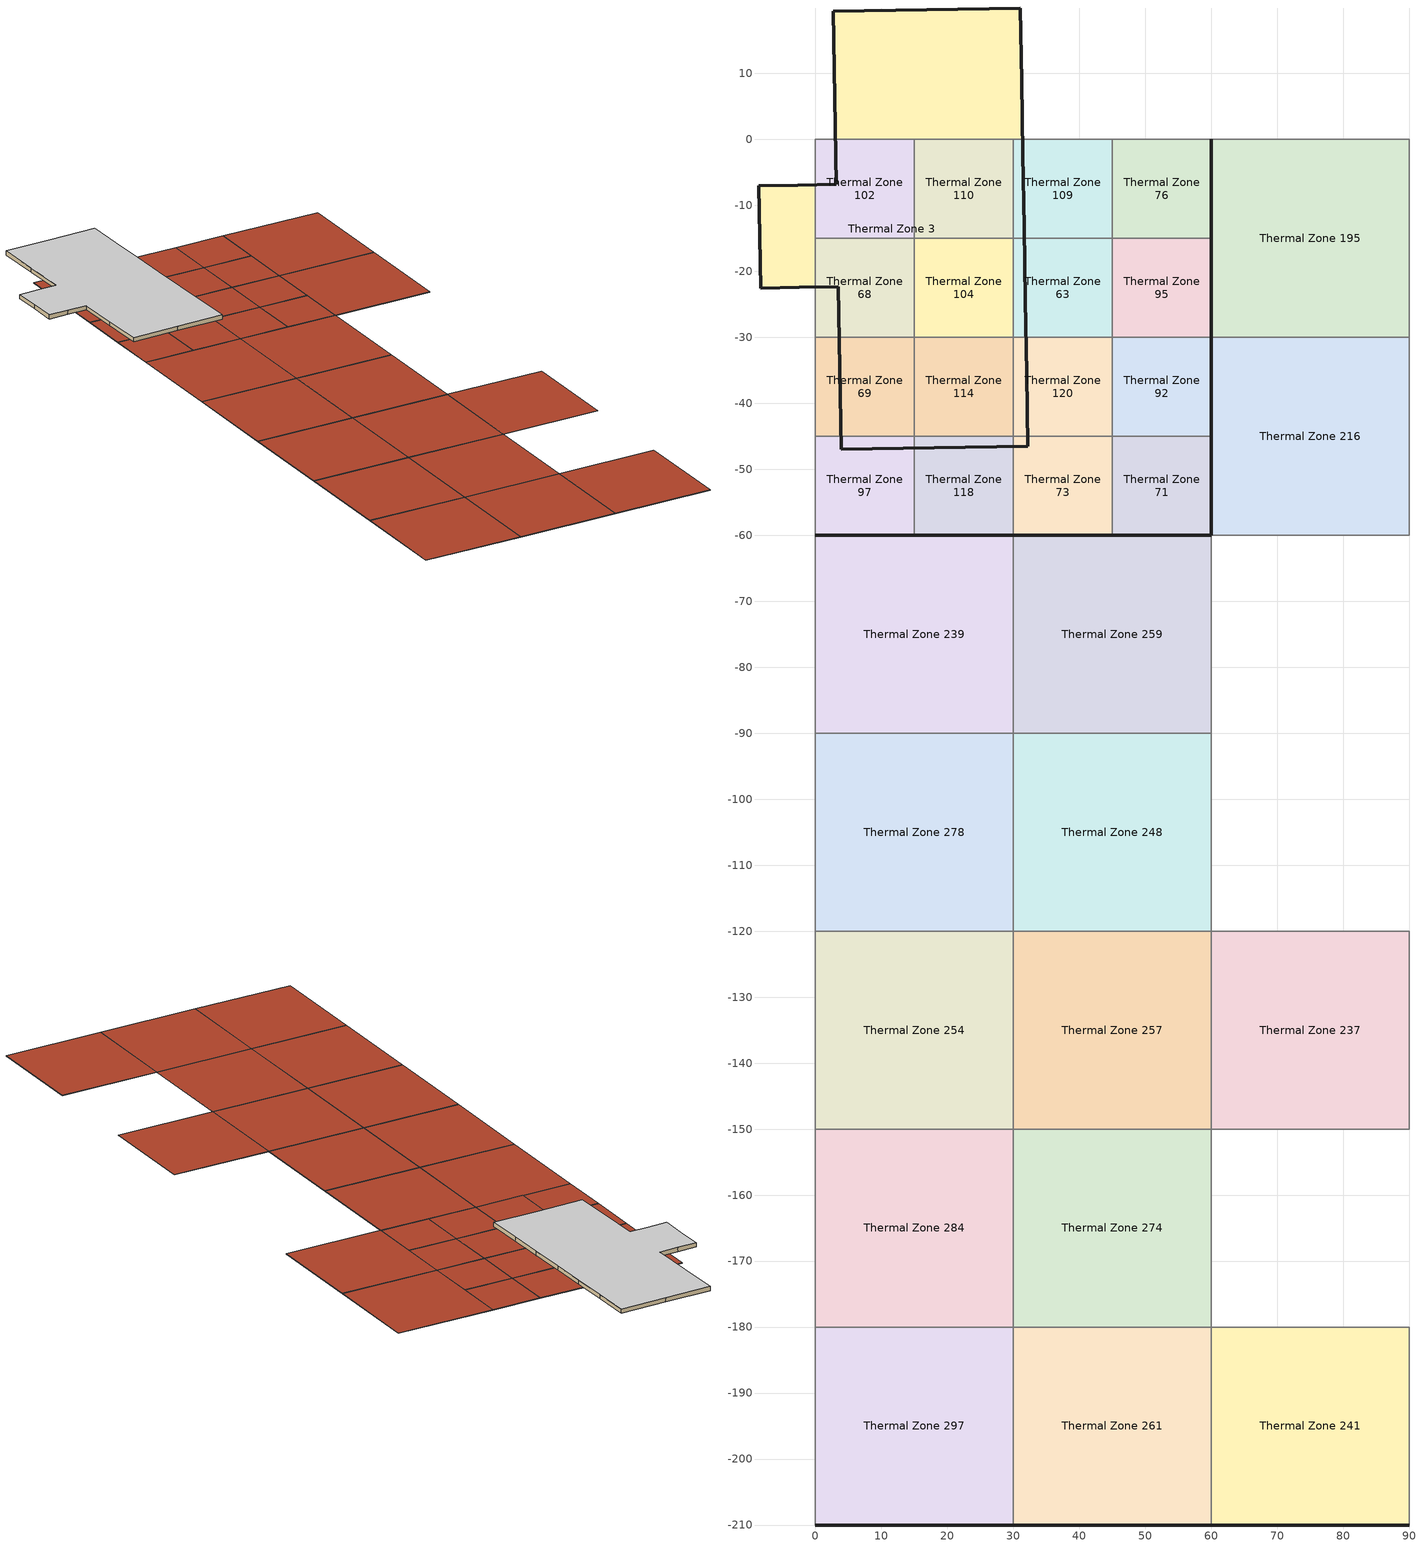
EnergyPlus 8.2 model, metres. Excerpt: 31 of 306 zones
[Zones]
Thermal Zone 102
 floor ground (ASHRAE 90.1-2004 ExtWall Mass ClimateZone 6): 0,0 15,0 15,-15 0,-15 z-0.1
 wall to Thermal Zone 85 (ASHRAE 90.1-2004 ExtWall Mass ClimateZone 6): 15,0 0,0 z-0.1:0
 wall to Thermal Zone 110 (ASHRAE 90.1-2004 ExtWall Mass ClimateZone 6): 15,-15 15,0 z-0.1:0
 wall to Thermal Zone 68 (ASHRAE 90.1-2004 ExtWall Mass ClimateZone 6): 0,-15 15,-15 z-0.1:0
 wall to Thermal Zone 113 (ASHRAE 90.1-2004 ExtWall Mass ClimateZone 6 Reversed): 0,0 0,-15 z-0.1:0
 roof outside (ASHRAE 90.1-2004 ExtWall Mass ClimateZone 6): 0,-15 15,-15 15,0 0,0 z0
Thermal Zone 104
 floor ground (ASHRAE 90.1-2004 ExtWall Mass ClimateZone 6): 15,-15 30,-15 30,-30 15,-30 z-0.1
 wall to Thermal Zone 110 (ASHRAE 90.1-2004 ExtWall Mass ClimateZone 6 Reversed): 30,-15 15,-15 z-0.1:0
 wall to Thermal Zone 63 (ASHRAE 90.1-2004 ExtWall Mass ClimateZone 6): 30,-30 30,-15 z-0.1:0
 wall to Thermal Zone 114 (ASHRAE 90.1-2004 ExtWall Mass ClimateZone 6): 15,-30 30,-30 z-0.1:0
 wall to Thermal Zone 68 (ASHRAE 90.1-2004 ExtWall Mass ClimateZone 6 Reversed): 15,-15 15,-30 z-0.1:0
 roof outside (ASHRAE 90.1-2004 ExtWall Mass ClimateZone 6): 15,-30 30,-30 30,-15 15,-15 z0
Thermal Zone 109
 floor ground (ASHRAE 90.1-2004 ExtWall Mass ClimateZone 6): 30,0 45,0 45,-15 30,-15 z-0.1
 wall to Thermal Zone 121 (ASHRAE 90.1-2004 ExtWall Mass ClimateZone 6 Reversed): 45,0 30,0 z-0.1:0
 wall to Thermal Zone 76 (ASHRAE 90.1-2004 ExtWall Mass ClimateZone 6): 45,-15 45,0 z-0.1:0
 wall to Thermal Zone 63 (ASHRAE 90.1-2004 ExtWall Mass ClimateZone 6): 30,-15 45,-15 z-0.1:0
 wall to Thermal Zone 110 (ASHRAE 90.1-2004 ExtWall Mass ClimateZone 6 Reversed): 30,0 30,-15 z-0.1:0
 roof outside (ASHRAE 90.1-2004 ExtWall Mass ClimateZone 6): 30,-15 45,-15 45,0 30,0 z0
Thermal Zone 110
 floor ground (ASHRAE 90.1-2004 ExtWall Mass ClimateZone 6): 15,0 30,0 30,-15 15,-15 z-0.1
 wall to Thermal Zone 94 (ASHRAE 90.1-2004 ExtWall Mass ClimateZone 6): 30,0 15,0 z-0.1:0
 roof outside (ASHRAE 90.1-2004 ExtWall Mass ClimateZone 6): 15,-15 30,-15 30,0 15,0 z0
Thermal Zone 114
 floor ground (ASHRAE 90.1-2004 ExtWall Mass ClimateZone 6): 15,-30 30,-30 30,-45 15,-45 z-0.1
 wall to Thermal Zone 120 (ASHRAE 90.1-2004 ExtWall Mass ClimateZone 6): 30,-45 30,-30 z-0.1:0
 wall to Thermal Zone 118 (ASHRAE 90.1-2004 ExtWall Mass ClimateZone 6): 15,-45 30,-45 z-0.1:0
 wall to Thermal Zone 69 (ASHRAE 90.1-2004 ExtWall Mass ClimateZone 6 Reversed): 15,-30 15,-45 z-0.1:0
 roof outside (ASHRAE 90.1-2004 ExtWall Mass ClimateZone 6): 15,-45 30,-45 30,-30 15,-30 z0
Thermal Zone 118
 floor ground (ASHRAE 90.1-2004 ExtWall Mass ClimateZone 6): 15,-45 30,-45 30,-60 15,-60 z-0.1
 wall outside (ASHRAE 90.1-2004 ExtWall Mass ClimateZone 6): 15,-60 30,-60 z-0.1:0
 wall to Thermal Zone 73 (ASHRAE 90.1-2004 ExtWall Mass ClimateZone 6): 30,-60 30,-45 z-0.1:0
 wall to Thermal Zone 97 (ASHRAE 90.1-2004 ExtWall Mass ClimateZone 6 Reversed): 15,-45 15,-60 z-0.1:0
 roof outside (ASHRAE 90.1-2004 ExtWall Mass ClimateZone 6): 15,-60 30,-60 30,-45 15,-45 z0
Thermal Zone 120
 floor ground (ASHRAE 90.1-2004 ExtWall Mass ClimateZone 6): 30,-30 45,-30 45,-45 30,-45 z-0.1
 wall to Thermal Zone 63 (ASHRAE 90.1-2004 ExtWall Mass ClimateZone 6 Reversed): 45,-30 30,-30 z-0.1:0
 wall to Thermal Zone 92 (ASHRAE 90.1-2004 ExtWall Mass ClimateZone 6): 45,-45 45,-30 z-0.1:0
 wall to Thermal Zone 73 (ASHRAE 90.1-2004 ExtWall Mass ClimateZone 6): 30,-45 45,-45 z-0.1:0
 roof outside (ASHRAE 90.1-2004 ExtWall Mass ClimateZone 6): 30,-45 45,-45 45,-30 30,-30 z0
Thermal Zone 195
 floor ground (ASHRAE 90.1-2004 ExtWall Mass ClimateZone 6): 60,0 90,0 90,-30 60,-30 z-0.1
 wall outside (ASHRAE 90.1-2004 ExtWall Mass ClimateZone 6): 60,0 60,-30 z-0.1:0
 wall to Thermal Zone 209 (ASHRAE 90.1-2004 ExtWall Mass ClimateZone 6 Reversed): 90,0 60,0 z-0.1:0
 wall to Thermal Zone 228 (ASHRAE 90.1-2004 ExtWall Mass ClimateZone 6): 90,-30 90,0 z-0.1:0
 wall to Thermal Zone 216 (ASHRAE 90.1-2004 ExtWall Mass ClimateZone 6): 60,-30 90,-30 z-0.1:0
 roof outside (ASHRAE 90.1-2004 ExtWall Mass ClimateZone 6): 60,-30 90,-30 90,0 60,0 z0
Thermal Zone 216
 floor ground (ASHRAE 90.1-2004 ExtWall Mass ClimateZone 6): 60,-30 90,-30 90,-60 60,-60 z-0.1
 wall outside (ASHRAE 90.1-2004 ExtWall Mass ClimateZone 6): 60,-30 60,-60 z-0.1:0
 wall to Thermal Zone 229 (ASHRAE 90.1-2004 ExtWall Mass ClimateZone 6): 90,-60 90,-30 z-0.1:0
 wall to Thermal Zone 265 (ASHRAE 90.1-2004 ExtWall Mass ClimateZone 6): 60,-60 90,-60 z-0.1:0
 roof outside (ASHRAE 90.1-2004 ExtWall Mass ClimateZone 6): 60,-60 90,-60 90,-30 60,-30 z0
Thermal Zone 237
 floor ground (ASHRAE 90.1-2004 ExtWall Mass ClimateZone 6): 60,-120 90,-120 90,-150 60,-150 z-0.1
 wall to Thermal Zone 269 (ASHRAE 90.1-2004 ExtWall Mass ClimateZone 6 Reversed): 90,-120 60,-120 z-0.1:0
 wall to Thermal Zone 285 (ASHRAE 90.1-2004 ExtWall Mass ClimateZone 6): 90,-150 90,-120 z-0.1:0
 wall to Thermal Zone 293 (ASHRAE 90.1-2004 ExtWall Mass ClimateZone 6): 60,-150 90,-150 z-0.1:0
 wall to Thermal Zone 257 (ASHRAE 90.1-2004 ExtWall Mass ClimateZone 6 Reversed): 60,-120 60,-150 z-0.1:0
 roof outside (ASHRAE 90.1-2004 ExtWall Mass ClimateZone 6): 60,-150 90,-150 90,-120 60,-120 z0
Thermal Zone 239
 floor ground (ASHRAE 90.1-2004 ExtWall Mass ClimateZone 6): 0,-60 30,-60 30,-90 0,-90 z-0.1
 wall outside (ASHRAE 90.1-2004 ExtWall Mass ClimateZone 6): 30,-60 0,-60 z-0.1:0
 wall to Thermal Zone 259 (ASHRAE 90.1-2004 ExtWall Mass ClimateZone 6): 30,-90 30,-60 z-0.1:0
 wall to Thermal Zone 278 (ASHRAE 90.1-2004 ExtWall Mass ClimateZone 6): 0,-90 30,-90 z-0.1:0
 wall to Thermal Zone 304 (ASHRAE 90.1-2004 ExtWall Mass ClimateZone 6 Reversed): 0,-60 0,-90 z-0.1:0
 roof outside (ASHRAE 90.1-2004 ExtWall Mass ClimateZone 6): 0,-90 30,-90 30,-60 0,-60 z0
Thermal Zone 241
 floor ground (ASHRAE 90.1-2004 ExtWall Mass ClimateZone 6): 60,-180 90,-180 90,-210 60,-210 z-0.1
 wall outside (ASHRAE 90.1-2004 ExtWall Mass ClimateZone 6): 60,-210 90,-210 z-0.1:0
 wall to Thermal Zone 293 (ASHRAE 90.1-2004 ExtWall Mass ClimateZone 6 Reversed): 90,-180 60,-180 z-0.1:0
 wall to Thermal Zone 251 (ASHRAE 90.1-2004 ExtWall Mass ClimateZone 6): 90,-210 90,-180 z-0.1:0
 wall to Thermal Zone 261 (ASHRAE 90.1-2004 ExtWall Mass ClimateZone 6 Reversed): 60,-180 60,-210 z-0.1:0
 roof outside (ASHRAE 90.1-2004 ExtWall Mass ClimateZone 6): 60,-210 90,-210 90,-180 60,-180 z0
Thermal Zone 248
 floor ground (ASHRAE 90.1-2004 ExtWall Mass ClimateZone 6): 30,-90 60,-90 60,-120 30,-120 z-0.1
 wall to Thermal Zone 259 (ASHRAE 90.1-2004 ExtWall Mass ClimateZone 6 Reversed): 60,-90 30,-90 z-0.1:0
 wall to Thermal Zone 269 (ASHRAE 90.1-2004 ExtWall Mass ClimateZone 6): 60,-120 60,-90 z-0.1:0
 wall to Thermal Zone 257 (ASHRAE 90.1-2004 ExtWall Mass ClimateZone 6): 30,-120 60,-120 z-0.1:0
 wall to Thermal Zone 278 (ASHRAE 90.1-2004 ExtWall Mass ClimateZone 6 Reversed): 30,-90 30,-120 z-0.1:0
 roof outside (ASHRAE 90.1-2004 ExtWall Mass ClimateZone 6): 30,-120 60,-120 60,-90 30,-90 z0
Thermal Zone 254
 floor ground (ASHRAE 90.1-2004 ExtWall Mass ClimateZone 6): 0,-120 30,-120 30,-150 0,-150 z-0.1
 wall to Thermal Zone 278 (ASHRAE 90.1-2004 ExtWall Mass ClimateZone 6 Reversed): 30,-120 0,-120 z-0.1:0
 wall to Thermal Zone 257 (ASHRAE 90.1-2004 ExtWall Mass ClimateZone 6): 30,-150 30,-120 z-0.1:0
 wall to Thermal Zone 284 (ASHRAE 90.1-2004 ExtWall Mass ClimateZone 6): 0,-150 30,-150 z-0.1:0
 wall to Thermal Zone 240 (ASHRAE 90.1-2004 ExtWall Mass ClimateZone 6 Reversed): 0,-120 0,-150 z-0.1:0
 roof outside (ASHRAE 90.1-2004 ExtWall Mass ClimateZone 6): 0,-150 30,-150 30,-120 0,-120 z0
Thermal Zone 257
 floor ground (ASHRAE 90.1-2004 ExtWall Mass ClimateZone 6): 30,-120 60,-120 60,-150 30,-150 z-0.1
 wall to Thermal Zone 274 (ASHRAE 90.1-2004 ExtWall Mass ClimateZone 6): 30,-150 60,-150 z-0.1:0
 roof outside (ASHRAE 90.1-2004 ExtWall Mass ClimateZone 6): 30,-150 60,-150 60,-120 30,-120 z0
Thermal Zone 259
 floor ground (ASHRAE 90.1-2004 ExtWall Mass ClimateZone 6): 30,-60 60,-60 60,-90 30,-90 z-0.1
 wall outside (ASHRAE 90.1-2004 ExtWall Mass ClimateZone 6): 60,-60 30,-60 z-0.1:0
 wall to Thermal Zone 265 (ASHRAE 90.1-2004 ExtWall Mass ClimateZone 6): 60,-90 60,-60 z-0.1:0
 roof outside (ASHRAE 90.1-2004 ExtWall Mass ClimateZone 6): 30,-90 60,-90 60,-60 30,-60 z0
Thermal Zone 261
 floor ground (ASHRAE 90.1-2004 ExtWall Mass ClimateZone 6): 30,-180 60,-180 60,-210 30,-210 z-0.1
 wall outside (ASHRAE 90.1-2004 ExtWall Mass ClimateZone 6): 30,-210 60,-210 z-0.1:0
 wall to Thermal Zone 274 (ASHRAE 90.1-2004 ExtWall Mass ClimateZone 6 Reversed): 60,-180 30,-180 z-0.1:0
 wall to Thermal Zone 297 (ASHRAE 90.1-2004 ExtWall Mass ClimateZone 6 Reversed): 30,-180 30,-210 z-0.1:0
 roof outside (ASHRAE 90.1-2004 ExtWall Mass ClimateZone 6): 30,-210 60,-210 60,-180 30,-180 z0
Thermal Zone 274
 floor ground (ASHRAE 90.1-2004 ExtWall Mass ClimateZone 6): 30,-150 60,-150 60,-180 30,-180 z-0.1
 wall to Thermal Zone 293 (ASHRAE 90.1-2004 ExtWall Mass ClimateZone 6): 60,-180 60,-150 z-0.1:0
 wall to Thermal Zone 284 (ASHRAE 90.1-2004 ExtWall Mass ClimateZone 6 Reversed): 30,-150 30,-180 z-0.1:0
 roof outside (ASHRAE 90.1-2004 ExtWall Mass ClimateZone 6): 30,-180 60,-180 60,-150 30,-150 z0
Thermal Zone 278
 floor ground (ASHRAE 90.1-2004 ExtWall Mass ClimateZone 6): 0,-90 30,-90 30,-120 0,-120 z-0.1
 wall to Thermal Zone 280 (ASHRAE 90.1-2004 ExtWall Mass ClimateZone 6 Reversed): 0,-90 0,-120 z-0.1:0
 roof outside (ASHRAE 90.1-2004 ExtWall Mass ClimateZone 6): 0,-120 30,-120 30,-90 0,-90 z0
Thermal Zone 284
 floor ground (ASHRAE 90.1-2004 ExtWall Mass ClimateZone 6): 0,-150 30,-150 30,-180 0,-180 z-0.1
 wall to Thermal Zone 297 (ASHRAE 90.1-2004 ExtWall Mass ClimateZone 6): 0,-180 30,-180 z-0.1:0
 wall to Thermal Zone 290 (ASHRAE 90.1-2004 ExtWall Mass ClimateZone 6 Reversed): 0,-150 0,-180 z-0.1:0
 roof outside (ASHRAE 90.1-2004 ExtWall Mass ClimateZone 6): 0,-180 30,-180 30,-150 0,-150 z0
Thermal Zone 297
 floor ground (ASHRAE 90.1-2004 ExtWall Mass ClimateZone 6): 0,-180 30,-180 30,-210 0,-210 z-0.1
 wall outside (ASHRAE 90.1-2004 ExtWall Mass ClimateZone 6): 0,-210 30,-210 z-0.1:0
 wall to Thermal Zone 292 (ASHRAE 90.1-2004 ExtWall Mass ClimateZone 6 Reversed): 0,-180 0,-210 z-0.1:0
 roof outside (ASHRAE 90.1-2004 ExtWall Mass ClimateZone 6): 0,-210 30,-210 30,-180 0,-180 z0
Thermal Zone 3
 floor ground (ASHRAE 90.1-2004 ExtWall Mass ClimateZone 6): 31.05,19.92 31.24,8.86 31.43,-2.21 31.62,-13.27 31.82,-24.34 32.01,-35.4 32.2,-46.47 18.04,-46.71 3.88,-46.95 3.67,-34.65 3.46,-22.34 -2.44,-22.44 -8.33,-22.54 -8.46,-14.78 -8.6,-7.03 -2.7,-6.93 3.19,-6.82 2.96,6.3 2.73,19.43 16.89,19.68 z0
 wall outside (ASHRAE 90.1-2004 ExtWall Mass ClimateZone 6): 3.67,-34.65 3.88,-46.95 18.04,-46.71 32.2,-46.47 32.01,-35.4 31.82,-24.34 31.62,-13.27 31.43,-2.21 31.24,8.86 31.05,19.92 16.89,19.68 2.73,19.43 2.96,6.3 3.19,-6.82 -2.7,-6.93 -8.6,-7.03 -8.46,-14.78 -8.33,-22.54 -2.44,-22.44 3.46,-22.34 3.67,-34.65 z0:1.24
 ceiling to Thermal Zone 18 (ASHRAE 90.1-2004 ExtWall Mass ClimateZone 6): 16.89,19.68 2.73,19.43 2.96,6.3 3.19,-6.82 -2.7,-6.93 -8.6,-7.03 -8.46,-14.78 -8.33,-22.54 -2.44,-22.44 3.46,-22.34 3.67,-34.65 3.88,-46.95 18.04,-46.71 32.2,-46.47 32.01,-35.4 31.82,-24.34 31.62,-13.27 31.43,-2.21 31.24,8.86 31.05,19.92 z1.24
Thermal Zone 63
 floor ground (ASHRAE 90.1-2004 ExtWall Mass ClimateZone 6): 30,-15 45,-15 45,-30 30,-30 z-0.1
 wall to Thermal Zone 95 (ASHRAE 90.1-2004 ExtWall Mass ClimateZone 6): 45,-30 45,-15 z-0.1:0
 roof outside (ASHRAE 90.1-2004 ExtWall Mass ClimateZone 6): 30,-30 45,-30 45,-15 30,-15 z0
Thermal Zone 68
 floor ground (ASHRAE 90.1-2004 ExtWall Mass ClimateZone 6): 0,-15 15,-15 15,-30 0,-30 z-0.1
 wall to Thermal Zone 69 (ASHRAE 90.1-2004 ExtWall Mass ClimateZone 6): 0,-30 15,-30 z-0.1:0
 wall to Thermal Zone 80 (ASHRAE 90.1-2004 ExtWall Mass ClimateZone 6 Reversed): 0,-15 0,-30 z-0.1:0
 roof outside (ASHRAE 90.1-2004 ExtWall Mass ClimateZone 6): 0,-30 15,-30 15,-15 0,-15 z0
Thermal Zone 69
 floor ground (ASHRAE 90.1-2004 ExtWall Mass ClimateZone 6): 0,-30 15,-30 15,-45 0,-45 z-0.1
 wall to Thermal Zone 97 (ASHRAE 90.1-2004 ExtWall Mass ClimateZone 6): 0,-45 15,-45 z-0.1:0
 wall to Thermal Zone 64 (ASHRAE 90.1-2004 ExtWall Mass ClimateZone 6 Reversed): 0,-30 0,-45 z-0.1:0
 roof outside (ASHRAE 90.1-2004 ExtWall Mass ClimateZone 6): 0,-45 15,-45 15,-30 0,-30 z0
Thermal Zone 71
 floor ground (ASHRAE 90.1-2004 ExtWall Mass ClimateZone 6): 45,-45 60,-45 60,-60 45,-60 z-0.1
 wall outside (ASHRAE 90.1-2004 ExtWall Mass ClimateZone 6): 45,-60 60,-60 60,-45 z-0.1:0
 wall to Thermal Zone 92 (ASHRAE 90.1-2004 ExtWall Mass ClimateZone 6 Reversed): 60,-45 45,-45 z-0.1:0
 wall to Thermal Zone 73 (ASHRAE 90.1-2004 ExtWall Mass ClimateZone 6 Reversed): 45,-45 45,-60 z-0.1:0
 roof outside (ASHRAE 90.1-2004 ExtWall Mass ClimateZone 6): 45,-60 60,-60 60,-45 45,-45 z0
Thermal Zone 73
 floor ground (ASHRAE 90.1-2004 ExtWall Mass ClimateZone 6): 30,-45 45,-45 45,-60 30,-60 z-0.1
 wall outside (ASHRAE 90.1-2004 ExtWall Mass ClimateZone 6): 30,-60 45,-60 z-0.1:0
 roof outside (ASHRAE 90.1-2004 ExtWall Mass ClimateZone 6): 30,-60 45,-60 45,-45 30,-45 z0
Thermal Zone 76
 floor ground (ASHRAE 90.1-2004 ExtWall Mass ClimateZone 6): 45,0 60,0 60,-15 45,-15 z-0.1
 wall outside (ASHRAE 90.1-2004 ExtWall Mass ClimateZone 6): 60,-15 60,0 z-0.1:0
 wall to Thermal Zone 86 (ASHRAE 90.1-2004 ExtWall Mass ClimateZone 6 Reversed): 60,0 45,0 z-0.1:0
 wall to Thermal Zone 95 (ASHRAE 90.1-2004 ExtWall Mass ClimateZone 6): 45,-15 60,-15 z-0.1:0
 roof outside (ASHRAE 90.1-2004 ExtWall Mass ClimateZone 6): 45,-15 60,-15 60,0 45,0 z0
Thermal Zone 92
 floor ground (ASHRAE 90.1-2004 ExtWall Mass ClimateZone 6): 45,-30 60,-30 60,-45 45,-45 z-0.1
 wall outside (ASHRAE 90.1-2004 ExtWall Mass ClimateZone 6): 60,-45 60,-30 z-0.1:0
 wall to Thermal Zone 95 (ASHRAE 90.1-2004 ExtWall Mass ClimateZone 6 Reversed): 60,-30 45,-30 z-0.1:0
 roof outside (ASHRAE 90.1-2004 ExtWall Mass ClimateZone 6): 45,-45 60,-45 60,-30 45,-30 z0
Thermal Zone 95
 floor ground (ASHRAE 90.1-2004 ExtWall Mass ClimateZone 6): 45,-15 60,-15 60,-30 45,-30 z-0.1
 wall outside (ASHRAE 90.1-2004 ExtWall Mass ClimateZone 6): 60,-30 60,-15 z-0.1:0
 roof outside (ASHRAE 90.1-2004 ExtWall Mass ClimateZone 6): 45,-30 60,-30 60,-15 45,-15 z0
Thermal Zone 97
 floor ground (ASHRAE 90.1-2004 ExtWall Mass ClimateZone 6): 0,-45 15,-45 15,-60 0,-60 z-0.1
 wall outside (ASHRAE 90.1-2004 ExtWall Mass ClimateZone 6): 0,-60 15,-60 z-0.1:0
 wall to Thermal Zone 81 (ASHRAE 90.1-2004 ExtWall Mass ClimateZone 6 Reversed): 0,-45 0,-60 z-0.1:0
 roof outside (ASHRAE 90.1-2004 ExtWall Mass ClimateZone 6): 0,-60 15,-60 15,-45 0,-45 z0
[Building]
Building 1: North Axis {deg}=0; Solar Distribution=FullExteriorWithReflections
[Material] Thermal Absorptance=0.9
Name | Roughness | Thickness {m} | Conductivity {W/m-K} | Density {kg/m3} | Specific Heat {J/kg-K} | Solar Absorptance | Visible Absorptance
1/2IN Gypsum | Smooth | 0.0127 | 0.16 | 784.9 | 830 | 0.4 | 0.4
1IN Stucco | Smooth | 0.0253 | 0.6918 | 1858 | 837 | 0.92 | 0.92
8IN CONCRETE HW RefBldg | Rough | 0.2032 | 1.311 | 2240 | 836.8 | 0.7 | 0.7
Mass NonRes Wall Insulation-1.69 | MediumRough | 0.0623673 | 0.049 | 265 | 836.8 | 0.7 | 0.7
[Construction]
ASHRAE 90.1-2004 ExtWall Mass ClimateZone 6: 1IN Stucco, 8IN CONCRETE HW RefBldg, Mass NonRes Wall Insulation-1.69, 1/2IN Gypsum
ASHRAE 90.1-2004 ExtWall Mass ClimateZone 6 Reversed: 1/2IN Gypsum, Mass NonRes Wall Insulation-1.69, 8IN CONCRETE HW RefBldg, 1IN Stucco
[Zone]
Thermal Zone 102; Thermal Zone 104; Thermal Zone 109; Thermal Zone 110; Thermal Zone 114; Thermal Zone 118; Thermal Zone 120; Thermal Zone 195; Thermal Zone 216; Thermal Zone 237; Thermal Zone 239; Thermal Zone 241; Thermal Zone 248; Thermal Zone 254; Thermal Zone 257; Thermal Zone 259; Thermal Zone 261; Thermal Zone 274; Thermal Zone 278; Thermal Zone 284; Thermal Zone 297; Thermal Zone 3; Thermal Zone 63; Thermal Zone 68; Thermal Zone 69; Thermal Zone 71; Thermal Zone 73; Thermal Zone 76; Thermal Zone 92; Thermal Zone 95; Thermal Zone 97
